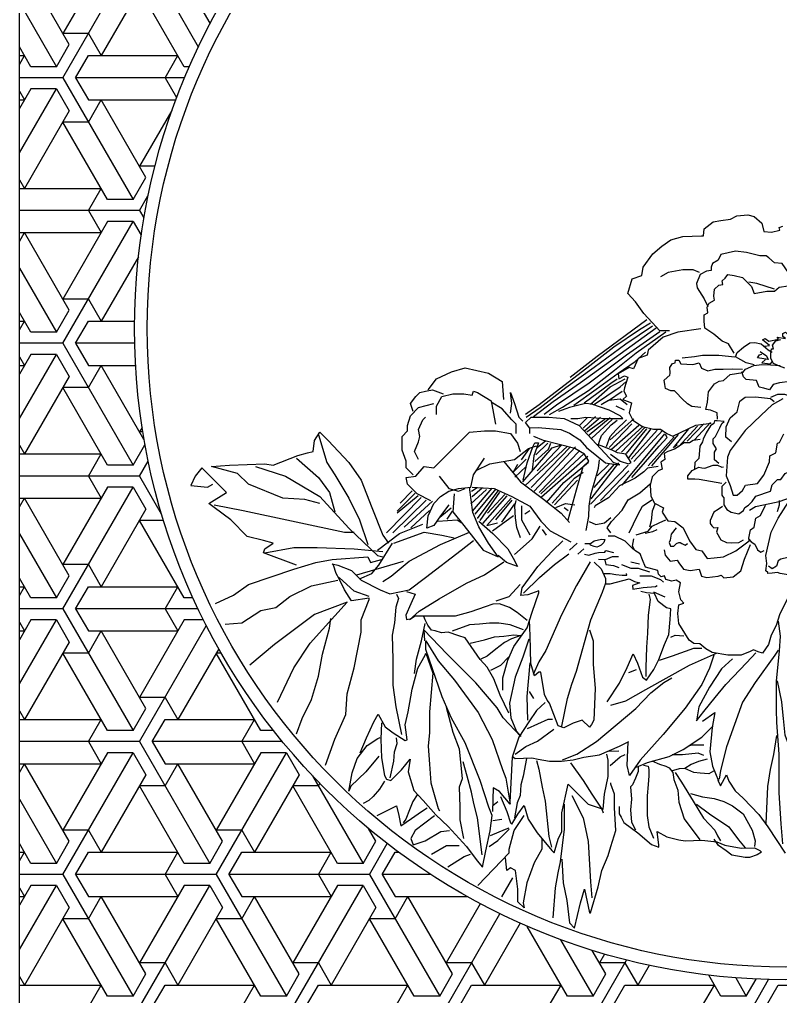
# Model space of a CAD drawing. Extents: x 996 to 1636, y 1292 to 2352.
# Drawn here: x 1013.1 to 1310.9, y 1560.9 to 1943.2 of the extents above; entities that cross this region are included whole.
import ezdxf

# ---------------------------------------------------------------- set-up
doc = ezdxf.new("R2010")
doc.units = 0
doc.header["$LTSCALE"] = 10
doc.header["$MEASUREMENT"] = 0
for name, color, linetype in [('3', 3, 'CONTINUOUS'), ('4', 4, 'CONTINUOUS'), ('7', 7, 'CONTINUOUS'), ('BH', 3, 'CONTINUOUS')]:
    doc.layers.add(name, color=color, linetype=linetype)

msp = doc.modelspace()

# ---------------------------------------------------------------- hatches: boundary and pattern name
at = {"layer": 'BH'}
h = msp.add_hatch(dxfattribs=at)
h.set_pattern_fill('ESCHER', color=256, scale=50, style=0)
h.set_pattern_definition([(60, (-140, -210), (-60, -1e-08), [55, -5]), (180, (-140, -210), (30, -51.9615), [55, -5]), (300, (-140, -210), (60, -1e-08), [55, -5]), (60, (-135, -210), (-60, -1e-08), [10, -50]), (300, (-135, -210), (60, -1e-08), [10, -50]), (60, (-142.5, -205.67), (-60, -1e-08), [10, -50]), (180, (-142.5, -205.67), (30, -51.9615), [10, -50]), (300, (-142.5, -214.33), (60, -1e-08), [10, -50]), (180, (-142.5, -214.33), (30, -51.9615), [10, -50]), (60, (-160, -210), (-60, -1e-08), [10, -50]), (300, (-160, -210), (60, -1e-08), [10, -50]), (60, (-130, -227.32), (-60, -1e-08), [10, -50]), (180, (-130, -227.32), (30, -51.9615), [10, -50]), (300, (-130, -192.68), (60, -1e-08), [10, -50]), (180, (-130, -192.68), (30, -51.9615), [10, -50]), (0, (-130, -201.34), (-30, 51.9615), [35, -25]), (0, (-130, -218.66), (-30, 51.9615), [35, -25]), (120, (-137.5, -197.01), (-60, 1e-08), [35, -25]), (120, (-152.5, -205.67), (-60, 1e-08), [35, -25]), (240, (-152.5, -214.33), (30, -51.9615), [35, -25]), (240, (-137.5, -222.99), (30, -51.9615), [35, -25])])
edge = h.paths.add_edge_path(flags=16)
edge.add_arc((1313.07, 1822.44), 255, 0, 360)
h.paths.add_polyline_path([(1013.07, 2322.44), (1613.07, 2322.44), (1613.07, 1322.44), (1013.07, 1322.44)])

# ---------------------------------------------------------------- linework, layer by layer
at = {"layer": '3'}
for points in [[(1260.04, 1824.47), (1255.68, 1821.81), (1245.75, 1815.03), (1236.3, 1807.77), (1216.43, 1792.52), (1211.1, 1788.65)], [(1258.59, 1825.68), (1239.21, 1811.4), (1228.54, 1803.17)], [(1260.77, 1823.26), (1250.35, 1816.24), (1237.99, 1807.05), (1226.85, 1799.06), (1216.91, 1791.31), (1211.34, 1787.44)], [(1214.25, 1787.92), (1222, 1793.73), (1232.66, 1801.24), (1262.22, 1822.54)], [(1263.68, 1821.08), (1250.59, 1811.89), (1236.06, 1800.99), (1223.21, 1792.28), (1218.37, 1788.65)], [(1220.55, 1788.65), (1225.64, 1791.56), (1235.81, 1798.09), (1245.99, 1806.08), (1254.47, 1812.85), (1266.1, 1821.08)], [(1304.72, 1815.45), (1306.63, 1815.72), (1303.91, 1817.89), (1304.99, 1818.44), (1306.35, 1817.35), (1310.16, 1818.17), (1309.61, 1818.98), (1312.88, 1818.44), (1311.79, 1819.25), (1311.79, 1820.34), (1312.88, 1820.88), (1314.51, 1819.25), (1314.78, 1820.61), (1316.41, 1818.44)], [(1312.68, 1806.8), (1310.57, 1807.64), (1308.25, 1808.7), (1307.2, 1810.59), (1307.2, 1812.49), (1307.41, 1814.39), (1308.25, 1814.39), (1307.83, 1815.86), (1309.1, 1817.55), (1311, 1817.97)], [(1230, 1792.28), (1238.72, 1798.57), (1247.44, 1804.87), (1253.99, 1809.47), (1258.11, 1813.1)], [(1302.98, 1813.33), (1305.51, 1811.65), (1306.15, 1810.17), (1301.93, 1810.8), (1302.77, 1812.07), (1303.61, 1812.28)], [(1305.09, 1810.17), (1303.61, 1808.91), (1306.99, 1808.49), (1307.62, 1809.33)], [(1234.12, 1793.25), (1244.54, 1800.99), (1246.96, 1802.69)], [(1236.54, 1792.77), (1244.29, 1799.54), (1250.11, 1802.69)], [(1237.75, 1792.52), (1248.17, 1799.54), (1250.35, 1801.48)], [(1243.57, 1794.22), (1248.9, 1797.85)], [(1250.89, 1792.47), (1248.17, 1794.7), (1243.57, 1794.22), (1240.69, 1792.47)], [(1249.81, 1790.32), (1246.59, 1791.93)], [(1232.18, 1784.29), (1235.33, 1787.44)], [(1233.63, 1783.33), (1238.48, 1787.92)], [(1234.36, 1782.36), (1240.42, 1787.68)], [(1235.09, 1781.87), (1242.36, 1786.96)], [(1236.06, 1780.66), (1244.29, 1787.44)], [(1237.02, 1779.45), (1245.02, 1786.71)], [(1244.29, 1778.73), (1253.5, 1786.96)], [(1277.25, 1778.73), (1283.55, 1785.5)], [(1243.81, 1775.82), (1252.77, 1785.02)], [(1244.78, 1775.1), (1255.44, 1784.54)], [(1246.47, 1774.37), (1257.14, 1784.05)], [(1248.66, 1773.89), (1257.86, 1783.57)], [(1250.59, 1773.4), (1258.59, 1783.08)], [(1251.56, 1771.71), (1260.29, 1783.08)], [(1252.53, 1771.22), (1262.71, 1782.6)], [(1253.5, 1770.26), (1264.89, 1782.6)], [(1270.46, 1776.79), (1269.01, 1775.58), (1275.07, 1783.08)], [(1270.95, 1776.06), (1278.46, 1784.05)], [(1274.34, 1778.24), (1280.88, 1785.02)], [(1130.09, 1780.67), (1133.31, 1769.94), (1136.53, 1765.12), (1141.9, 1756), (1146.2, 1747.42), (1149.42, 1737.77)], [(1215.7, 1775.82), (1219.09, 1778.49)], [(1248.9, 1761.06), (1265.62, 1781.15)], [(1252.77, 1763.96), (1263.44, 1776.31), (1266.59, 1779.7), (1265.86, 1780.91)], [(1259.07, 1768.56), (1269.25, 1779.94)], [(1260.53, 1768.56), (1270.95, 1780.91)], [(1212.55, 1775.34), (1209.4, 1770.98)], [(1210.13, 1762.27), (1221.52, 1775.58), (1225.15, 1776.79)], [(1210.86, 1760.82), (1227.57, 1776.31)], [(1213.28, 1760.09), (1228.79, 1776.06)], [(1214.49, 1758.64), (1230.72, 1776.06)], [(1214.73, 1770.26), (1220.06, 1775.1), (1221.03, 1777.52)], [(1215.22, 1772.92), (1219.82, 1777.52)], [(1215.7, 1766.63), (1225.39, 1776.79)], [(1216.43, 1758.15), (1232.42, 1774.61)], [(1121.5, 1771.55), (1130.09, 1764.04), (1134.38, 1758.15), (1136.53, 1750.64)], [(1207.95, 1769.05), (1206.25, 1766.14), (1211.34, 1771.22)], [(1217.16, 1757.67), (1234.12, 1773.4)], [(1217.4, 1756.46), (1235.57, 1772.43)], [(1105.39, 1768.33), (1117.2, 1764.58), (1130.63, 1756.54), (1141.9, 1744.2), (1153.18, 1733.48), (1155.32, 1732.94)], [(1206.98, 1764.2), (1211.34, 1768.32)], [(1219.34, 1754.28), (1226.12, 1762.03), (1235.81, 1770.01)], [(1236.54, 1753.55), (1251.32, 1768.8)], [(1236.78, 1755.73), (1247.69, 1769.77)], [(1263.08, 1768.35), (1258.86, 1767.72), (1257.38, 1766.24), (1254.01, 1763.71), (1247.89, 1760.76), (1243.67, 1756.13), (1238.4, 1752.97), (1237.98, 1752.13)], [(1237.99, 1760.09), (1245.99, 1769.29)], [(1239.21, 1764.69), (1243.81, 1769.29)], [(1240.42, 1755.01), (1251.56, 1766.63)], [(1221.52, 1754.04), (1230.24, 1763.72), (1233.63, 1766.14)], [(1222.49, 1753.31), (1231.45, 1762.99)], [(1166.71, 1758.82), (1162.1, 1753.98)], [(1195.79, 1759.3), (1189.73, 1753.74)], [(1192.15, 1760.03), (1189.97, 1758.58)], [(1197.97, 1759.79), (1190.21, 1750.83)], [(1194.09, 1759.79), (1190.21, 1756.4)], [(1191.42, 1749.62), (1199.66, 1759.55)], [(1192.39, 1747.93), (1200.39, 1758.82)], [(1244.52, 1742.43), (1243.04, 1744.33), (1244.73, 1746.86), (1248.95, 1751.28), (1251.27, 1755.29), (1255.91, 1758.02), (1259.91, 1761.61)], [(1170.34, 1756.16), (1156.77, 1742.36)], [(1172.28, 1755.19), (1159.2, 1742.36)], [(1167.92, 1757.85), (1160.89, 1750.83)], [(1169.13, 1756.88), (1160.89, 1750.11)], [(1193.36, 1747.2), (1201.12, 1758.34)], [(1203.78, 1756.88), (1194.33, 1745.99)], [(1205.48, 1755.92), (1196.03, 1745.27), (1200.15, 1746.23)], [(1203.05, 1757.37), (1196.27, 1750.11)], [(1205.72, 1755.19), (1199.42, 1747.44)], [(1251.69, 1742.43), (1255.06, 1749.39), (1256.96, 1752.76), (1260.55, 1755.29)], [(1089.29, 1753.32), (1100.56, 1751.17), (1140.29, 1742.59), (1144.05, 1742.59)], [(1174.7, 1754.71), (1163.56, 1744.54)], [(1173.49, 1751.08), (1166.22, 1744.3)], [(1181.97, 1752.04), (1177.61, 1748.41)], [(1201.84, 1746.48), (1206.93, 1753.74)], [(1210.81, 1749.86), (1212.75, 1751.08)], [(1222.97, 1752.25), (1226.73, 1753.86), (1230.49, 1753.32)], [(1226.19, 1752.25), (1227.8, 1751.17)], [(1261.81, 1753.81), (1260.76, 1750.86), (1260.34, 1747.07), (1259.7, 1744.54)], [(1176.8, 1746.88), (1184.31, 1747.42), (1185.93, 1746.35)], [(1182.46, 1750.83), (1180.28, 1747.69)], [(1198.21, 1743.09), (1206.45, 1749.14)], [(1236.08, 1746.86), (1238.61, 1745.59), (1241.99, 1746.23), (1244.52, 1748.33)], [(1153.18, 1735.62), (1161.77, 1742.06), (1170.89, 1745.81)], [(1206.85, 1733.93), (1213.7, 1740.04), (1216.88, 1744.92)], [(1217.6, 1743.67), (1219.21, 1741.52)], [(1155.32, 1723.29), (1158.54, 1725.43), (1165.52, 1731.33), (1177.87, 1737.77), (1189.15, 1742.59)], [(1234.39, 1738.22), (1236.5, 1738.22), (1237.98, 1739.27), (1240.93, 1739.91), (1242.2, 1739.7), (1241.78, 1738.64), (1240.72, 1737.59), (1239.67, 1736.96), (1239.03, 1736.75), (1237.98, 1736.96), (1236.5, 1737.59), (1236.29, 1738.01)], [(1243.46, 1741.17), (1245.99, 1741.17), (1250, 1739.27), (1253.38, 1735.9)], [(1109.15, 1734.55), (1120.43, 1736.69), (1129.55, 1736.69), (1144.05, 1736.16), (1155.32, 1735.08)], [(1228.37, 1735.64), (1231.31, 1738.33)], [(1231.65, 1734.01), (1233.97, 1736.11)], [(1210.28, 1718.78), (1216.64, 1724.89), (1222.5, 1730.02), (1228.13, 1734.17)], [(1234.18, 1734.01), (1235.87, 1733.59), (1238.4, 1734.43), (1239.67, 1734.64), (1242.2, 1734.85), (1242.62, 1735.48), (1245.57, 1734.64)], [(1239.67, 1732.11), (1242.41, 1731.9), (1245.15, 1733.16), (1247.47, 1733.16)], [(1145.12, 1725.97), (1163.38, 1731.33)], [(1237.98, 1730.85), (1240.72, 1728.32), (1242.41, 1724.53), (1242.41, 1722.42), (1244.31, 1722.42), (1251.69, 1724.32), (1253.8, 1723.26), (1255.91, 1722.84), (1252.95, 1721.79), (1253.16, 1720.31), (1257.17, 1720.94), (1262.02, 1721.37), (1262.66, 1721.79)], [(1242.2, 1731.69), (1242.62, 1730), (1245.57, 1729.58), (1247.68, 1728.74)], [(1248.74, 1730), (1252.32, 1728.53), (1255.27, 1728.53), (1259.7, 1727.05)], [(1252.32, 1731.06), (1255.7, 1730.21)], [(1149.95, 1717.39), (1144.05, 1719.53), (1138.14, 1724.9)], [(1241.78, 1726.42), (1244.31, 1726.42), (1246.42, 1726), (1248.95, 1725.79), (1250.84, 1725.79), (1250.63, 1726.42)], [(1255.91, 1725.58), (1260.34, 1725.58), (1263.92, 1724.11), (1265.19, 1723.05)], [(1093.58, 1706.66), (1100.02, 1707.2), (1107.54, 1712.02), (1113.45, 1713.1), (1118.82, 1717.39), (1127.41, 1721.68), (1137.61, 1723.82)], [(1209.05, 1722.2), (1204.65, 1717.32), (1199.52, 1715.61)], [(1132.77, 1651.42), (1136.53, 1661.61), (1140.83, 1671.27), (1141.36, 1679.31), (1144.05, 1689.5), (1146.73, 1703.44), (1146.73, 1708.27), (1149.95, 1716.31), (1149.95, 1716.85)], [(1160.62, 1718.43), (1161.36, 1716.72), (1160.38, 1713.3), (1159.89, 1707.19), (1158.91, 1702.31), (1159.16, 1692.78), (1159.16, 1682.77), (1160.38, 1674.22), (1162.58, 1663.47)], [(1243.03, 1676.17), (1247.92, 1683.5), (1250.86, 1689.61), (1253.3, 1694.98), (1255.01, 1691.32), (1256.97, 1685.94), (1258.44, 1684.72), (1261.37, 1688.87), (1263.33, 1692.78), (1265.53, 1698.65), (1267.24, 1702.55), (1267.73, 1708.42), (1267.97, 1712.57), (1266.26, 1713.06), (1263.08, 1715.5), (1261.62, 1718.67), (1258.44, 1718.92), (1256.24, 1719.41)], [(1265.77, 1717.21), (1261.37, 1719.16)], [(1167.71, 1687.37), (1168.44, 1692.99), (1170.4, 1700.07), (1171.86, 1706.91)], [(1210.28, 1704.37), (1205.14, 1706.33), (1200.74, 1707.06), (1197.07, 1707.06), (1193.16, 1706.57), (1189.25, 1706.33), (1182.4, 1703.88)], [(1310.01, 1707.77), (1310.85, 1701.89), (1310.43, 1696.22), (1309.17, 1684.26), (1309.17, 1673.13), (1309.38, 1668.1), (1310.22, 1655.71), (1310.22, 1640.6), (1311.06, 1628.43), (1311.69, 1620.62)], [(1212.46, 1700.8), (1210.01, 1693.72), (1207.08, 1685.9), (1204.88, 1675.65), (1205.37, 1670.03), (1207.57, 1664.65), (1209.28, 1662.7), (1202.43, 1670.03), (1199.99, 1673.94), (1191.67, 1683.71), (1180.42, 1694.94), (1171.37, 1704.47), (1171.62, 1700.07)], [(1267.97, 1701.58), (1269.69, 1702.31), (1273.11, 1702.06)], [(1197.55, 1688.63), (1201.46, 1690.58), (1204.4, 1693.76)], [(1244.5, 1674.95), (1250.37, 1676.66), (1258.19, 1681.06), (1275.31, 1690.58), (1285.83, 1695.23)], [(1263.57, 1692.54), (1268.71, 1694.25), (1277.02, 1697.18), (1280.2, 1697.18)], [(1211.97, 1669.05), (1211.72, 1678.33), (1212.95, 1691.52)], [(1251.59, 1687.65), (1254.53, 1688.87)], [(1225.65, 1653.56), (1231.27, 1655.76), (1238.85, 1660.65), (1254.26, 1673.59), (1260.13, 1679.7), (1265.26, 1683.85), (1268.44, 1685.56)], [(1214.41, 1677.6), (1212.7, 1680.29)], [(1187.01, 1622.76), (1185.55, 1630.08), (1185.55, 1634.97), (1185.3, 1643.03), (1186.52, 1646.21), (1185.79, 1652.56), (1185.3, 1657.69), (1182.86, 1664.28), (1180.17, 1674.05)], [(1211.95, 1665.78), (1220.02, 1669.44), (1221.73, 1669.44)], [(1207.06, 1655.76), (1211.22, 1658.69), (1215.87, 1660.89), (1222.22, 1665.53)], [(1153.75, 1655.01), (1148.62, 1648.9), (1142.75, 1643.28), (1142.02, 1641.33), (1143.24, 1648.41), (1145.19, 1654.03), (1149.11, 1659.16), (1153.26, 1661.85), (1154.24, 1662.33)], [(1158.16, 1646.46), (1159.62, 1653.05), (1159.87, 1656.72), (1160.84, 1659.89), (1160.6, 1662.09)], [(1305.36, 1628.58), (1305.99, 1643.07), (1307.04, 1649.78), (1308.3, 1655.66), (1309.56, 1663.01)], [(1243.52, 1656.88), (1247.68, 1657.12)], [(1244.25, 1651.26), (1248.17, 1654.68), (1250.12, 1655.65)], [(1280.98, 1655.24), (1278.67, 1656.08), (1272.58, 1655.45), (1268.59, 1655.45)], [(1280.98, 1659.23), (1276.15, 1659.23), (1274.68, 1658.81)], [(1194.1, 1616.41), (1192.39, 1630.82), (1190.93, 1636.44), (1189.95, 1640.83), (1188.24, 1647.18), (1186.77, 1652.8)], [(1205.11, 1636.93), (1206.08, 1654.52)], [(1211.47, 1654.02), (1210.24, 1647.18), (1209.27, 1643.76), (1209.02, 1639.61), (1207.8, 1636.68), (1206.82, 1630.82)], [(1228.77, 1652.37), (1233.68, 1645.51), (1237.11, 1640.13), (1241.03, 1634.25), (1241.52, 1632.78)], [(1282.24, 1653.77), (1278.88, 1652.93), (1275.94, 1651.67), (1273.42, 1650.2)], [(1255.27, 1650.82), (1255.27, 1648.95), (1254.15, 1646.33), (1253.03, 1643.71), (1252.28, 1642.96), (1252.65, 1638.1), (1252.28, 1633.98), (1252.65, 1629.12), (1254.15, 1626.13)], [(1257.24, 1651.46), (1259.13, 1651.04), (1259.34, 1649.78), (1259.34, 1647.26), (1259.13, 1643.91), (1258.71, 1639.5), (1258.71, 1631.73), (1259.34, 1627.32), (1261.23, 1622.92)], [(1284.77, 1649.15), (1282.87, 1648.1), (1279.51, 1648.31), (1276.99, 1648.52), (1273.42, 1650.2), (1271.32, 1649.99), (1268.17, 1649.15)], [(1269.64, 1648.52), (1272.16, 1644.75), (1276.78, 1637.4), (1280.77, 1630.68), (1285.19, 1626.07), (1286.24, 1623.76), (1287.5, 1621.87)], [(1155.95, 1645.24), (1154, 1642.06), (1151.55, 1639.13), (1149.84, 1637.66), (1147.64, 1636.44)], [(1168.67, 1639.86), (1166.96, 1637.18), (1165.74, 1634), (1164.27, 1630.34), (1163.29, 1628.87)], [(1198.37, 1635.72), (1200.34, 1637.19)], [(1229.26, 1639.64), (1233.68, 1630.82), (1235.64, 1621.52), (1236.62, 1605.84), (1237.11, 1599.48)], [(1153.02, 1631.8), (1160.6, 1635.47), (1161.58, 1631.8), (1162.31, 1627.65), (1166.47, 1630.58), (1170.38, 1633.27), (1172.58, 1634.73)], [(1221.91, 1591.64), (1222.89, 1603.39), (1223.87, 1609.27), (1224.85, 1613.68), (1226.32, 1626.41), (1226.32, 1636.21)], [(1278.04, 1636.14), (1283.08, 1632.36), (1290.65, 1627.32), (1294.43, 1622.29), (1297.16, 1619.14)], [(1175.52, 1631.56), (1167.94, 1625.94), (1166.22, 1622.76), (1167.2, 1620.32), (1171.85, 1621.79), (1177.96, 1625.45), (1181.39, 1625.94)], [(1198.37, 1629.84), (1201.81, 1630.33)], [(1196.9, 1619.56), (1200.34, 1622.01), (1204.75, 1626.41)], [(1197.39, 1623.96), (1203.28, 1626.41), (1204.75, 1626.9)], [(1217.5, 1622.5), (1217.5, 1618.58), (1214.55, 1613.19), (1211.61, 1605.35), (1210.14, 1597.52), (1210.63, 1595.56), (1208.18, 1598.01), (1208.18, 1602.9), (1207.2, 1610.25), (1205.24, 1611.23), (1203.77, 1610.25), (1203.28, 1615.15)], [(1174.35, 1616.62), (1180.23, 1620.05), (1185.14, 1620.05)], [(1180.72, 1611.72), (1187.1, 1615.64), (1189.55, 1616.62)], [(1201.81, 1599.97), (1206.22, 1607.31)]]:
    msp.add_lwpolyline(points, dxfattribs=at)
at = {"layer": '4'}
msp.add_lwpolyline([(1013.07, 2322.44), (1613.07, 2322.44), (1613.07, 1322.44), (1013.07, 1322.44)], close=True, dxfattribs=at)
at = {"layer": '7'}
for points in [[(1267.49, 1821.42), (1263.69, 1821.42), (1260.7, 1824.68), (1257.44, 1828.21), (1254.18, 1832.82), (1251.19, 1836.08), (1252.82, 1841.78), (1256.62, 1843.14), (1257.17, 1846.4), (1260.97, 1851.55), (1264.5, 1854.54), (1268.04, 1856.98), (1272.66, 1858.34), (1279.99, 1858.61), (1280.81, 1858.61), (1281.08, 1861.33), (1284.61, 1864.04), (1287.6, 1864.58), (1291.41, 1865.13), (1293.85, 1866.48), (1298.2, 1866.76), (1300.65, 1866.21), (1303.64, 1863.5), (1304.45, 1860.24), (1307.44, 1859.97), (1310.7, 1860.78), (1310.43, 1861.87), (1311.79, 1862.41)], [(1325.1, 1839.07), (1321.3, 1842.87), (1316.68, 1843.41), (1314.23, 1843.95), (1311.52, 1847.75), (1308.53, 1848.03), (1306.35, 1849.93), (1305.27, 1850.74), (1302.82, 1850.74), (1297.66, 1852.1), (1293.31, 1852.64), (1287.6, 1851.28), (1286.52, 1849.11), (1284.34, 1847.75), (1283.8, 1846.4), (1283.8, 1845.04), (1281.9, 1844.77), (1279.45, 1843.41), (1278.09, 1839.88), (1278.36, 1838.25), (1281.08, 1833.91), (1282.44, 1830.92)], [(1279.18, 1844.23), (1276.73, 1845.31), (1272.66, 1845.31), (1266.95, 1844.23), (1263.96, 1842.6)], [(1292.77, 1812.74), (1290.59, 1816.27), (1288.15, 1817.35), (1284.88, 1820.07), (1281.35, 1822.51), (1281.08, 1825.22), (1281.08, 1827.67), (1282.44, 1828.48), (1282.17, 1830.65), (1282.98, 1832.28), (1285.16, 1833.37), (1284.88, 1835), (1285.16, 1837.71), (1286.79, 1839.34), (1288.42, 1839.61), (1288.15, 1840.97), (1289.23, 1842.05), (1290.32, 1843.41), (1292.77, 1843.14), (1296.03, 1842.32), (1299.56, 1838.8), (1300.65, 1836.08), (1305.54, 1836.9), (1308.53, 1836.9), (1310.43, 1838.52), (1313.96, 1839.07)], [(1308.53, 1837.71), (1301.73, 1839.88), (1298.47, 1840.42)], [(1279.72, 1822.24), (1270.75, 1820.88), (1265.05, 1818.98), (1259.07, 1813.82), (1258.8, 1811.92), (1255.26, 1810.56), (1253.36, 1806.49), (1251.73, 1807.04), (1250.1, 1806.22), (1247.38, 1804.59), (1247.65, 1802.69), (1249.83, 1803.78), (1251.19, 1803.24), (1250.37, 1800.79), (1249.83, 1799.16), (1249.56, 1797.81), (1250.64, 1795.91), (1249.28, 1794.55), (1252.55, 1793.19), (1251.73, 1789.39), (1253.09, 1786.41), (1256.89, 1783.96), (1261.24, 1782.88), (1263.96, 1782.88), (1266.41, 1781.25), (1268.85, 1780.16), (1277.82, 1784.5), (1283.8, 1785.32)], [(1300.66, 1808.07), (1297.5, 1808.91), (1293.28, 1811.23), (1293.91, 1812.91), (1296.44, 1815.02), (1298.97, 1816.7), (1300.87, 1816.91), (1303.4, 1816.28), (1306.15, 1813.96), (1307.62, 1813.12)], [(1279.78, 1791.42), (1276.2, 1791.84), (1274.51, 1792.9), (1272.4, 1794.79), (1270.08, 1797.32), (1269.45, 1797.95), (1267.97, 1797.95), (1265.86, 1798.8), (1265.65, 1800.48), (1265.44, 1802.17), (1267.55, 1804.06), (1267.76, 1804.9), (1267.55, 1807.01), (1268.6, 1808.7), (1269.66, 1808.91), (1269.87, 1809.96), (1271.13, 1809.96), (1271.98, 1808.49), (1276.62, 1808.28), (1279.15, 1808.91), (1279.99, 1806.8), (1282.52, 1805.75), (1285.27, 1806.38), (1288.43, 1806.38), (1292.23, 1806.59), (1296.02, 1806.38)], [(1272.4, 1810.8), (1277.25, 1811.44), (1280.41, 1811.86), (1283.58, 1811.86), (1286.74, 1811.86), (1293.07, 1811.23)], [(1173.04, 1798.37), (1176.26, 1802.66), (1182.17, 1805.34), (1187.54, 1806.95), (1196.66, 1804.8), (1202.03, 1801.58), (1202.57, 1794.61)], [(1286.32, 1786.79), (1286.11, 1789.31), (1283.58, 1790.37), (1281.68, 1790.58), (1282.31, 1793.53), (1282.52, 1795), (1282.73, 1797.53), (1285.05, 1800.69), (1286.95, 1801.74), (1288.64, 1801.96), (1291.17, 1804.27), (1296.23, 1805.12), (1297.29, 1806.38), (1300.45, 1807.85), (1303.61, 1808.28), (1306.99, 1808.07), (1310.79, 1807.85)], [(1315.85, 1800.69), (1314.58, 1801.53), (1310.57, 1801.11), (1308.04, 1800.48), (1306.57, 1798.37), (1304.46, 1799.01), (1302.56, 1799.43), (1301.51, 1801.96), (1297.5, 1802.38), (1296.44, 1803.43), (1295.81, 1805.33)], [(1167.13, 1789.79), (1166.06, 1793), (1168.21, 1795.69), (1169.82, 1797.29), (1171.97, 1797.83), (1174.65, 1798.37), (1178.95, 1796.76)], [(1176.26, 1788.71), (1176.26, 1791.93), (1178.41, 1795.69), (1182.7, 1796.76), (1187, 1796.76), (1190.22, 1796.22), (1190.76, 1797.83), (1192.37, 1797.29), (1197.74, 1794.08), (1198.81, 1787.64), (1199.35, 1784.96)], [(1205.25, 1789.25), (1205.79, 1793), (1205.25, 1797.29), (1206.86, 1793), (1208.47, 1787.64), (1210.09, 1786.03)], [(1207.4, 1781.21), (1207.4, 1784.96), (1205.79, 1786.57), (1202.03, 1790.86), (1197.74, 1793.54)], [(1291.8, 1777.94), (1289.48, 1779.83), (1289.69, 1783.84), (1291.17, 1787.42), (1293.91, 1789.74), (1294.97, 1793.95), (1297.08, 1795.42), (1301.08, 1795.64), (1306.99, 1795), (1308.47, 1793.74)], [(1311.84, 1794.79), (1307.62, 1792.47), (1303.4, 1788.47), (1297.08, 1782.36), (1291.17, 1774.57), (1290.12, 1772.04), (1289.69, 1764.67), (1291.17, 1760.87), (1292.44, 1757.08), (1293.91, 1757.08), (1296.02, 1758.98), (1297.29, 1761.08), (1301.93, 1761.72), (1304.46, 1764.88), (1306.57, 1770.14), (1306.78, 1772.46), (1309.1, 1773.72), (1309.73, 1777.52), (1310.57, 1777.73), (1312.26, 1781.1)], [(1307.2, 1795.42), (1309.94, 1796.69), (1312.47, 1796.69), (1314.79, 1795.85)], [(1167.13, 1765.12), (1164.45, 1767.8), (1164.45, 1770.48), (1162.84, 1774.77), (1162.84, 1780.13), (1164.99, 1782.28), (1164.99, 1784.42), (1166.06, 1788.18), (1169.28, 1791.4), (1175.19, 1793)], [(1228.88, 1787.11), (1231.56, 1787.11), (1234.78, 1787.64), (1242.83, 1787.11), (1249.28, 1787.11), (1248.2, 1788.18), (1243.91, 1790.32), (1237.02, 1792.77), (1234.6, 1793.01), (1228.34, 1791.4), (1224.04, 1789.79)], [(1169.28, 1771.02), (1167.67, 1774.23), (1169.28, 1777.99), (1169.82, 1780.13), (1169.28, 1782.81), (1170.89, 1786.57), (1171.97, 1787.64)], [(1212.77, 1781.21), (1212.77, 1783.35), (1211.16, 1785.5), (1213.31, 1787.64), (1220.29, 1787.64), (1226.19, 1787.11), (1232.1, 1784.42), (1245.52, 1769.94)], [(1239.71, 1776.82), (1240.03, 1778.27), (1240.84, 1780.51), (1244.69, 1784.68), (1246.94, 1786.45)], [(1242.76, 1776.18), (1244.21, 1780.03), (1246.46, 1782.6), (1250.64, 1786.61)], [(1286.74, 1769.51), (1285.05, 1770.99), (1285.05, 1773.94), (1285.9, 1775.2), (1284.63, 1777.31), (1284.63, 1779.2), (1285.48, 1780.05), (1287.16, 1783.42), (1288.01, 1785.1), (1288.85, 1785.94), (1286.11, 1786.15), (1285.05, 1786.15), (1284.84, 1785.1), (1283.58, 1784.26), (1281.89, 1781.52), (1280.63, 1778.99), (1280.41, 1777.94), (1279.36, 1776.25), (1278.94, 1771.41), (1277.46, 1769.93), (1277.25, 1767.4)], [(1130.63, 1753.86), (1124.72, 1755.46), (1116.13, 1756), (1102.71, 1761.36), (1098.41, 1765.65), (1088.21, 1768.33), (1095.19, 1768.87), (1109.15, 1769.41), (1112.37, 1768.87), (1122.04, 1772.63), (1125.79, 1773.7), (1127.94, 1774.23), (1128.48, 1778.52), (1130.63, 1781.74), (1133.85, 1778.52), (1141.9, 1769.94), (1146.73, 1762.97), (1151.03, 1752.25), (1155.32, 1741.52), (1157.47, 1738.3)], [(1174.11, 1754.93), (1168.75, 1757.61), (1164.99, 1761.36), (1164.45, 1764.04), (1168.21, 1764.58), (1171.43, 1768.33), (1175.19, 1767.8), (1180.56, 1773.16), (1187, 1779.6), (1189.15, 1781.74), (1195.05, 1782.28), (1199.35, 1782.28), (1205.25, 1781.21), (1207.94, 1777.45), (1209.01, 1774.23)], [(1212.88, 1783.4), (1216.09, 1783.56), (1224.93, 1782.76), (1228.3, 1781.31), (1232.32, 1778.75), (1235.05, 1775.7), (1239.07, 1772.49), (1242.44, 1769.76), (1245.66, 1769.28), (1248.07, 1768.96), (1245.49, 1769.92)], [(1227.8, 1747.42), (1231.02, 1759.22), (1233.71, 1768.33), (1235.86, 1770.48), (1234.24, 1773.16), (1230.49, 1775.31), (1218.14, 1778.52), (1214.38, 1780.13)], [(1279.53, 1778.88), (1276.79, 1778.46), (1275.31, 1777.62), (1273.2, 1777.62), (1271.72, 1776.56), (1269.4, 1775.09), (1266.87, 1774.25), (1265.4, 1773.4), (1265.61, 1771.09), (1264.13, 1770.03), (1264.55, 1767.29), (1263.08, 1766.66), (1260.76, 1764.34), (1259.91, 1760.97), (1260.12, 1756.76), (1261.6, 1754.02), (1265.19, 1752.13), (1264.55, 1750.44), (1266.87, 1747.07), (1269.62, 1746.86), (1272.78, 1744.33), (1275.31, 1739.27), (1277.84, 1735.9), (1280.16, 1735.27), (1282.27, 1732.32), (1285.01, 1732.53), (1288.6, 1732.95), (1293.45, 1735.27), (1298.72, 1739.27), (1298.51, 1740.33), (1299.14, 1743.49), (1300.62, 1744.54), (1301.25, 1748.12), (1303.15, 1749.18), (1305.05, 1753.18)], [(1191.83, 1766.73), (1197.2, 1769.41), (1206.86, 1771.02), (1212.23, 1775.31), (1215.45, 1776.38)], [(1210.15, 1763.02), (1211.76, 1769.76), (1214, 1776.02), (1214.81, 1777.62), (1216.25, 1777.62), (1214.33, 1772.49), (1213.68, 1767.03)], [(1244.45, 1773.16), (1248.2, 1770.48), (1251.43, 1769.41), (1252.5, 1769.94), (1250.35, 1773.16), (1247.13, 1773.7), (1244.98, 1774.77), (1240.69, 1776.38), (1239.08, 1776.92)], [(1181.09, 1753.32), (1177.87, 1749.03), (1175.19, 1745.27), (1172.5, 1744.2), (1173.04, 1749.03), (1175.19, 1753.86), (1177.87, 1756.54), (1181.09, 1758.68), (1184.85, 1759.75), (1189.68, 1760.29), (1190.76, 1765.12), (1195.05, 1771.55)], [(1202.62, 1770.26), (1209.16, 1762.27), (1218.12, 1755.49), (1225.12, 1750.1), (1228.34, 1746.35)], [(1234.82, 1743.28), (1235.87, 1748.75), (1236.08, 1752.76), (1236.71, 1757.18), (1239.67, 1767.72), (1240.09, 1770.88)], [(1121.5, 1729.72), (1108.61, 1734.55), (1109.15, 1736.16), (1112.37, 1738.3), (1108.61, 1739.38), (1102.17, 1740.98), (1095.73, 1747.42), (1089.29, 1752.25), (1087.14, 1753.86), (1094.12, 1758.15), (1084.45, 1767.8), (1081.77, 1764.58), (1080.16, 1760.83), (1086.6, 1760.29), (1088.75, 1761.36)], [(1288.01, 1761.72), (1279.15, 1763.19), (1277.46, 1763.4), (1274.72, 1763.4), (1274.72, 1764.67), (1276.41, 1766.77), (1278.94, 1768.04), (1280.2, 1767.83), (1281.26, 1767.62), (1284.63, 1768.88), (1286.32, 1768.88), (1288.01, 1768.04), (1288.64, 1768.25)], [(1288.69, 1755.68), (1288.69, 1753.37), (1289.95, 1751.47), (1291.64, 1750.42), (1294.59, 1749.79), (1296.49, 1751.05), (1296.91, 1752.31), (1298.39, 1753.16), (1299.86, 1754.63), (1301.34, 1756.74), (1307.03, 1758.63), (1307.67, 1761.16), (1309.78, 1763.27), (1311.04, 1763.27), (1312.73, 1765.59), (1314.42, 1766.43), (1316.1, 1765.59), (1318.21, 1764.32), (1320.53, 1764.11), (1322.43, 1764.11), (1324.75, 1764.74), (1325.59, 1766.43)], [(1177.34, 1764.58), (1181.09, 1759.75), (1184.85, 1758.68), (1187.54, 1759.75)], [(1298.81, 1751.26), (1301.13, 1752.73), (1306.82, 1753.79), (1310.41, 1754.63), (1319.06, 1757.58), (1322.22, 1759.27), (1325.59, 1763.27), (1326.65, 1764.53)], [(1183.24, 1757.61), (1182.7, 1750.64), (1187, 1745.27), (1194.52, 1735.62), (1200.42, 1732.94), (1196.66, 1738.3), (1192.9, 1744.74), (1190.45, 1750.35), (1189.15, 1760.29)], [(1190.22, 1760.29), (1198.81, 1759.75), (1205.79, 1756.54), (1212.77, 1752.78), (1217.06, 1746.88), (1220.82, 1743.13), (1228.88, 1738.84)], [(1289.69, 1762.14), (1288.01, 1760.45), (1288.01, 1757.08), (1288.85, 1755.82)], [(1209.18, 1740.39), (1207.74, 1744.4), (1207.26, 1748.25), (1206.94, 1752.75), (1207.42, 1754.99)], [(1310.41, 1755.05), (1310.41, 1753.16), (1309.99, 1751.89), (1309.57, 1750.63)], [(1212.88, 1741.51), (1209.67, 1747.29), (1209.67, 1752.91)], [(1288.26, 1752.73), (1286.58, 1751.47), (1284.89, 1750.42), (1283.41, 1747.26), (1283.41, 1745.99), (1284.05, 1745.15), (1284.89, 1744.31), (1286.37, 1744.52), (1285.94, 1742.62), (1287.63, 1739.67), (1289.74, 1738.62), (1291.64, 1738.41), (1294.59, 1738.62), (1296.49, 1739.67)], [(1313.99, 1725.98), (1310.83, 1726.4), (1309.78, 1726.82), (1307.67, 1726.61), (1305.98, 1726.4), (1305.98, 1726.82), (1305.14, 1727.45), (1305.56, 1730.4), (1305.14, 1733.56), (1307.25, 1742.62), (1309.99, 1748.1), (1314.21, 1754.63)], [(1316.53, 1754.63), (1315.68, 1752.95), (1315.26, 1749.36), (1315.47, 1741.99), (1315.68, 1739.67), (1316.53, 1738.41), (1316.95, 1737.14), (1316.74, 1735.67), (1313.78, 1732.72), (1311.04, 1732.09), (1309.99, 1731.46), (1309.35, 1729.35), (1307.67, 1728.3), (1306.19, 1729.35)], [(1254.43, 1741.59), (1259.07, 1743.07), (1260.76, 1744.96), (1263.5, 1746.23), (1266.03, 1747.49)], [(1192.9, 1746.88), (1198.27, 1742.06), (1204.18, 1736.16), (1206.33, 1732.4), (1207.94, 1729.19), (1203.64, 1730.79), (1200.42, 1733.48)], [(1258.02, 1742.22), (1260.97, 1742.86), (1262.66, 1743.7)], [(1270.04, 1744.33), (1268.14, 1741.8), (1267.72, 1739.48), (1267.3, 1738.64), (1267.93, 1737.17), (1269.19, 1737.17), (1270.25, 1738.22), (1271.09, 1738.64), (1271.72, 1738.64), (1272.36, 1738.22), (1273.62, 1737.59), (1274.47, 1738.22)], [(1159.62, 1738.3), (1171.43, 1742.59), (1178.41, 1741.52), (1183.24, 1740.45)], [(1314, 1717.37), (1310.64, 1710.65), (1309.17, 1706.04), (1307.28, 1702.26), (1306.23, 1698.69), (1303.91, 1695.33), (1302.23, 1695.75), (1300.34, 1696.59), (1299.08, 1695.96), (1295.51, 1694.49), (1290.26, 1694.49), (1284.16, 1695.54), (1281.64, 1697.01), (1279.33, 1698.9), (1277.02, 1699.11), (1275.13, 1700.37), (1273.45, 1703.1), (1271.14, 1706.88), (1270.71, 1710.86), (1271.14, 1714.22), (1273.03, 1714.85), (1271.98, 1716.11), (1271.14, 1719.26), (1271.77, 1722.83), (1270.08, 1723.88), (1268.4, 1723.46), (1266.09, 1724.09), (1265.46, 1725.56), (1264.2, 1725.14), (1263.15, 1726.19), (1262.94, 1727.66), (1258.11, 1728.91), (1256.85, 1731.85), (1256.01, 1734.16), (1253.9, 1735.42), (1253.06, 1737.1), (1253.48, 1740.04)], [(1298.6, 1739.88), (1299.44, 1738.83), (1300.92, 1737.99), (1301.97, 1735.67), (1303.24, 1734.83), (1304.5, 1735.46)], [(1149.95, 1716.85), (1142.97, 1715.78), (1140.29, 1720.07), (1138.14, 1724.36), (1137.07, 1726.5), (1136, 1729.72), (1135.46, 1730.26), (1137.61, 1729.72), (1142.97, 1727.58), (1146.73, 1723.82), (1154.25, 1720.07), (1158.01, 1718.46), (1165.52, 1720.07), (1171.97, 1724.9), (1185.93, 1735.62), (1190.76, 1739.38)], [(1146.2, 1724.36), (1151.03, 1726.5), (1153.71, 1729.72), (1159.08, 1738.3)], [(1202.19, 1680.78), (1202.19, 1685.66), (1204.14, 1692.5), (1206.59, 1697.87), (1211.72, 1705.2), (1213.68, 1711.31), (1216.37, 1718.88), (1216.37, 1719.61), (1211.97, 1718.15), (1209.28, 1717.9), (1209.77, 1720.83), (1215.88, 1729.14), (1221.53, 1735.15), (1225.68, 1739.3)], [(1265.4, 1735.69), (1265.82, 1733.59), (1267.72, 1731.27), (1270.46, 1731.69), (1271.09, 1730.64), (1272.99, 1728.11), (1275.52, 1727.69), (1279.11, 1728.11), (1279.95, 1725.37), (1282.06, 1724.95), (1286.49, 1725.37), (1287.75, 1725.79), (1288.81, 1724.74), (1292.39, 1725.16), (1295.35, 1727.48), (1296.82, 1732.11), (1299.14, 1737.8)], [(1089.82, 1714.71), (1096.8, 1717.92), (1102.71, 1722.21), (1120.43, 1728.11), (1129.02, 1730.79), (1135.46, 1731.87), (1149.42, 1732.94), (1150.49, 1730.79), (1154.79, 1731.87)], [(1211.74, 1708.04), (1207.83, 1711.21), (1204.9, 1713.17), (1200.99, 1714.63), (1198.3, 1714.39), (1195.36, 1713.41), (1189.74, 1711.46), (1183.62, 1709.75), (1176.53, 1709.75), (1171.4, 1709.75), (1167.97, 1709.75), (1165.77, 1708.28), (1169.44, 1711.7), (1177.27, 1716.59), (1188.02, 1722.69), (1195.12, 1725.87), (1202.7, 1731)], [(1236.44, 1731), (1231.06, 1721.72), (1225.19, 1710.23), (1219.08, 1696.31), (1216.39, 1691.91), (1214.18, 1686.92)], [(1225.4, 1666.75), (1227.6, 1677.5), (1229.31, 1683.12), (1231.03, 1688.25), (1236.67, 1708.38), (1241.31, 1719.12), (1242.53, 1722.79)], [(1164.54, 1719.41), (1167.96, 1718.43), (1166.25, 1714.52), (1164.29, 1710.13), (1164.54, 1708.42), (1166, 1708.66)], [(1259.42, 1718.43), (1259.91, 1716.23), (1259.17, 1710.13), (1258.93, 1703.04), (1258.44, 1697.67), (1258.19, 1689.61), (1258.19, 1686.19)], [(1113.98, 1676.09), (1120.43, 1689.5), (1126.87, 1699.15), (1141.36, 1715.24), (1128.48, 1710.42), (1112.91, 1698.62), (1103.25, 1690.57)], [(1204.63, 1671.74), (1201.21, 1678.82), (1198.76, 1685.17), (1196.07, 1689.81), (1193.38, 1692.74), (1187.51, 1701.29), (1185.07, 1702.03), (1180.91, 1703.49), (1178.22, 1703.25), (1175.78, 1703.98), (1174.31, 1704.22), (1172.84, 1706.18), (1171.86, 1708.38), (1171.37, 1709.6)], [(1121.5, 1663.76), (1123.65, 1669.66), (1127.41, 1677.17), (1130.09, 1686.28), (1131.7, 1694.86), (1134.38, 1705.05), (1134.92, 1708.81)], [(1236.18, 1704.47), (1237.64, 1700.07), (1237.64, 1691.03), (1238.38, 1681.51), (1237.89, 1669.05), (1236.91, 1667.34), (1236.18, 1666.36), (1233.24, 1669.05), (1229.82, 1667.83), (1226.15, 1666.12), (1223.95, 1666.85), (1220.53, 1675.65), (1219.55, 1676.87), (1218.57, 1679.07), (1217.1, 1687.86), (1216.37, 1687.86), (1214.66, 1686.39), (1213.19, 1691.28), (1212.95, 1702.03), (1212.7, 1708.38)], [(1189.49, 1699.24), (1195.12, 1700.46), (1199.03, 1701.69), (1202.7, 1701.93), (1206.61, 1702.42), (1209.3, 1702.17), (1205.63, 1700.95), (1202.94, 1699.49), (1199.52, 1696.8), (1196.09, 1694.11), (1193.65, 1692.89)], [(1154.73, 1667.95), (1154.49, 1661.59), (1154.73, 1654.27), (1155.96, 1647.43), (1156.69, 1645.96), (1158.4, 1645.47), (1162.56, 1649.63), (1165.98, 1653.78), (1165.25, 1648.89), (1167.45, 1641.56), (1171.12, 1637.66), (1176.01, 1632.04), (1180.9, 1627.4), (1187.99, 1619.58), (1192.15, 1613.96), (1194.35, 1611.52), (1195.57, 1617.87), (1197.28, 1625.69), (1198.02, 1631.79), (1196.79, 1634.97), (1193.37, 1645.47), (1187.5, 1660.13), (1182.12, 1669.9), (1178.45, 1678.2), (1172.09, 1696.69), (1172.09, 1700.11), (1176.98, 1692.29), (1183.34, 1684.72), (1192.64, 1672.02), (1198.02, 1661.51), (1202.17, 1649.79), (1203.39, 1646.37), (1205.11, 1636.2), (1200.95, 1641.08), (1198.5, 1642.55), (1198.26, 1633.27)], [(1146.42, 1656.23), (1148.86, 1662.09), (1151.8, 1668.44), (1153.51, 1671.37), (1156.2, 1666.49), (1159.38, 1664.04), (1164.02, 1661.11), (1164.76, 1661.36), (1164.02, 1667.22), (1165.25, 1672.35), (1166.22, 1678.21), (1166.71, 1681.14), (1168.92, 1689.39), (1171.85, 1694.52), (1172.1, 1695.25), (1174.79, 1687.43), (1173.57, 1672.29), (1173.57, 1664.23), (1173.08, 1658.85), (1173.56, 1651.85), (1174.05, 1644.52), (1176.98, 1634.51), (1177.47, 1633.53)], [(1284.85, 1694.49), (1283.14, 1689.36), (1280.2, 1683.01), (1273.6, 1673.73), (1265.04, 1663.47), (1255.99, 1653.46), (1251.84, 1647.35), (1250.86, 1651.26), (1251.35, 1660.54)], [(1292.18, 1693.03), (1287.78, 1689.12), (1283.14, 1682.03), (1278.98, 1674.22), (1278, 1668.84), (1280.94, 1672.51), (1285.34, 1677.88), (1289.49, 1683.01), (1295.12, 1688.87), (1299.76, 1693.76), (1301.23, 1695.47)], [(1309.99, 1696.41), (1308.73, 1694.52), (1300.96, 1683.81), (1296.12, 1676.05), (1289.82, 1658.62), (1287.51, 1649.39), (1286.88, 1646.03)], [(1317.57, 1622.72), (1317.15, 1630.06), (1316.94, 1636.57), (1316.31, 1639.09), (1314.84, 1648.32), (1314, 1659.66), (1312.74, 1663.23), (1312.11, 1669.73), (1311.69, 1673.51), (1311.48, 1676.24), (1309.8, 1684.43)], [(1218.8, 1676.03), (1215.38, 1672.86), (1212.44, 1668.46), (1208.53, 1662.36), (1206.08, 1655.03), (1205.84, 1655.03), (1207.06, 1654.05), (1213.66, 1654.29), (1216.11, 1653.81), (1220.51, 1653.07), (1225.16, 1653.07), (1229.8, 1653.56), (1233.96, 1654.54), (1240.07, 1655.52), (1247.9, 1658.94), (1251.57, 1660.65)], [(1280.35, 1668.67), (1285.19, 1672.03), (1284.14, 1666.15), (1283.29, 1656.71), (1284.35, 1651.04), (1286.66, 1645.38)], [(1254.51, 1650.62), (1258.92, 1652.51), (1267.33, 1654.82), (1272.79, 1657.55), (1280.14, 1662.38), (1284.56, 1666.78)], [(1201.32, 1639.15), (1203.77, 1633.27), (1205.24, 1628.86), (1205.73, 1628.37), (1208.18, 1632.29), (1210.63, 1635.72), (1212.1, 1630.33), (1215.62, 1624.95), (1221.42, 1618.09), (1222.4, 1617.11), (1223.87, 1622.5), (1225.34, 1625.43), (1225.34, 1632.78), (1227.79, 1644.04), (1232.21, 1639.64), (1235.64, 1636.21), (1241.52, 1634.25), (1241.52, 1634.25), (1242.01, 1640.13), (1243.48, 1646.98), (1243.48, 1653.35), (1242.99, 1655.8)], [(1215.38, 1653.29), (1216.36, 1649.87), (1217.58, 1642.79), (1218.8, 1637.41), (1220.27, 1623.49), (1221.25, 1619.34)], [(1260.6, 1653.14), (1263.54, 1651.88), (1266.06, 1651.04), (1267.33, 1650.41), (1268.8, 1648.52), (1269.22, 1645.8), (1270.69, 1641.6), (1271.11, 1636.98), (1273.21, 1630.47), (1279.3, 1622.29)], [(1225.34, 1614.66), (1225.83, 1605.35), (1227.3, 1598.5), (1228.28, 1589.68), (1230.24, 1587.72), (1232.7, 1597.52), (1234.17, 1602.9), (1236.13, 1593.6), (1236.62, 1593.6), (1239.56, 1603.88), (1241.03, 1610.25), (1243.48, 1616.13), (1244.46, 1619.56), (1246.42, 1625.92), (1245.93, 1634.74), (1245.93, 1640.13), (1244.46, 1644.04), (1244.46, 1644.53)], [(1286.46, 1645.61), (1287.51, 1643.3), (1289.82, 1647.71), (1290.66, 1645.19), (1293.18, 1641.41), (1296.33, 1638.48), (1302.43, 1632.18), (1306, 1627.35), (1312.72, 1617.07)], [(1275.73, 1640.34), (1280.35, 1639.08), (1284.98, 1638.45), (1288.76, 1637.19), (1292.12, 1635.51), (1296.32, 1632.36), (1299.89, 1626.07), (1300.95, 1621.87), (1300.74, 1619.56)], [(1247.78, 1635.3), (1247.78, 1632.36), (1248.62, 1631.1), (1249.67, 1629), (1255.14, 1625.02), (1260.39, 1620.4), (1263.33, 1619.35), (1263.33, 1620.19), (1262.7, 1625.44), (1266.48, 1623.34), (1271.11, 1622.29), (1273.63, 1621.87), (1280.14, 1622.08), (1286.03, 1621.45), (1289.18, 1620.19), (1295.48, 1618.93), (1300.74, 1619.14), (1302.84, 1618.09), (1303.47, 1617.46), (1301.79, 1616.41), (1298.84, 1615.36), (1297.16, 1615.36), (1291.91, 1616.2), (1289.6, 1617.88), (1286.66, 1619.98), (1284.98, 1622.5)], [(1192.49, 1604.37), (1204.75, 1617.11), (1204.75, 1618.58), (1206.71, 1625.92), (1210.63, 1631.8)]]:
    msp.add_lwpolyline(points, dxfattribs=at)
for radius in [255, 250]:
    msp.add_circle((1313.07, 1822.44), radius, dxfattribs=at)

doc.saveas('drawing.dxf')
